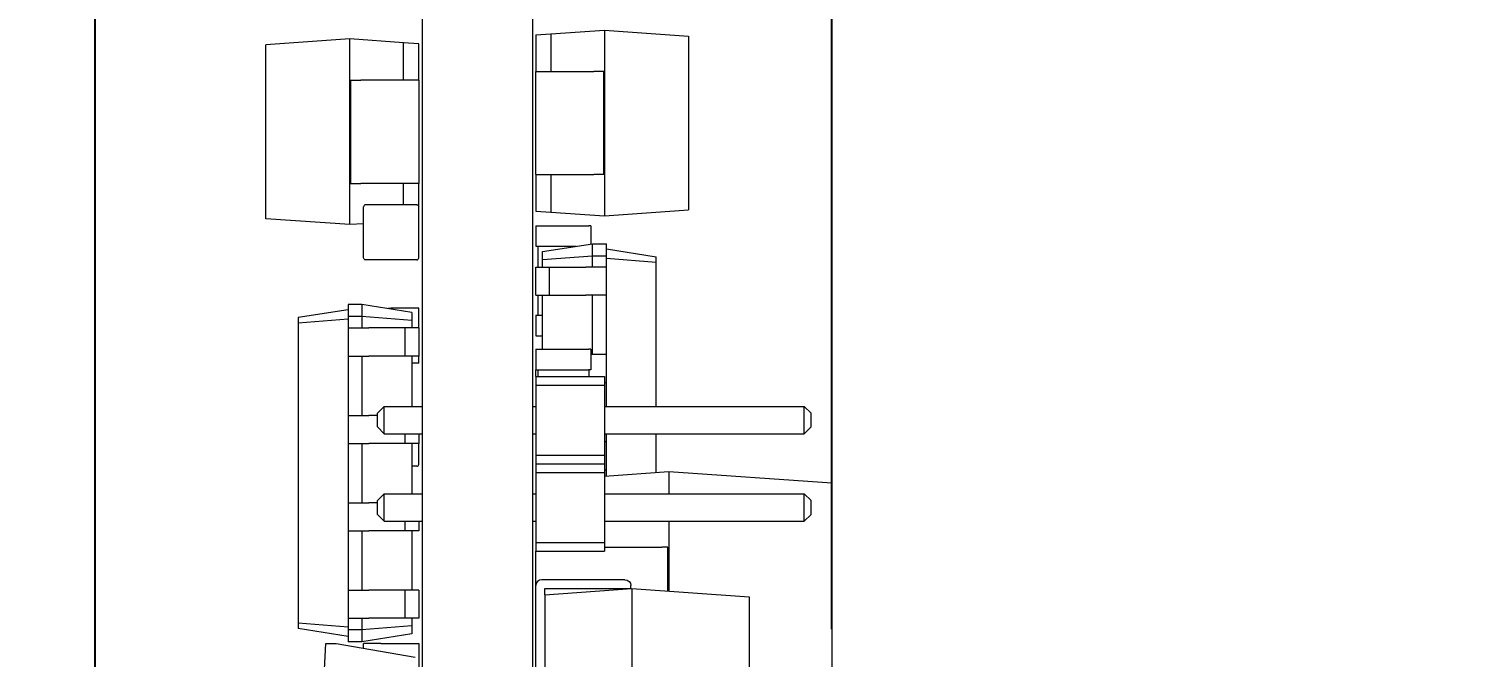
# Model space of a CAD drawing. Header units: millimetres. Extents: x 0 to 420, y 0 to 297.
# Drawn here: x 194.86 to 215.78, y 201.73 to 210.86 of the extents above; entities that cross this region are included whole.
import ezdxf

# ---------------------------------------------------------------- set-up
doc = ezdxf.new("R2010")
doc.units = ezdxf.units.MM
doc.header["$PDSIZE"] = -1
doc.styles.add('СПДС', font='isocpeur.ttf', dxfattribs={"width": 0.9})
doc.dimstyles.new('ISO-25', dxfattribs={"dimtxt": 2.5, "dimasz": 2.5, "dimexe": 1.25, "dimexo": 0.625, "dimtad": 1, "dimtxsty": 'Standard', "dimcen": 2.5, "dimadec": 0, "dimazin": 0, "dimtfac": 1, "dimtmove": 0, "dimatfit": 3, "dimfxl": 1, "dimarcsym": 0})

# ---------------------------------------------------------------- blocks, each defined once
blk = doc.blocks.new('*D33')
at = {"color": 0, "lineweight": -2, "transparency": 16777216}
for p, q in [((202.246, 226.228), (202.246, 266.704)), ((206.521, 202.135), (206.521, 266.704)), ((199.746, 265.704), (197.246, 265.704)), ((202.246, 265.704), (206.521, 265.704)), ((209.021, 265.704), (236.701, 265.704))]:
    blk.add_line(p, q, dxfattribs=at)
at = {"color": 0, "transparency": 16777216}
for points in [[(199.746, 266.121), (199.746, 265.288), (202.246, 265.704)], [(209.021, 266.121), (209.021, 265.288), (206.521, 265.704)]]:
    blk.add_solid(points, dxfattribs=at)
at = {"layer": 'Defpoints', "color": 0, "transparency": 16777216}
for p in [(202.246, 265.704), (202.246, 226.218), (206.521, 202.125)]:
    blk.add_point(p, dxfattribs=at)
at = {"color": 0, "transparency": 16777216, "insert": (226.377, 270.804), "char_height": 3.5, "attachment_point": 5, "style": 'СПДС'}
blk.add_mtext('4,28max', dxfattribs=at)
blk = doc.blocks.new('*D34')
at = {"color": 0, "lineweight": -2, "transparency": 16777216}
for p, q in [((195.821, 201.587), (195.821, 262.811)), ((200.666, 222.799), (200.666, 262.811)), ((193.321, 261.811), (165.293, 261.811)), ((200.666, 261.811), (195.821, 261.811)), ((203.166, 261.811), (205.666, 261.811))]:
    blk.add_line(p, q, dxfattribs=at)
at = {"color": 0, "transparency": 16777216}
for points in [[(193.321, 262.228), (193.321, 261.394), (195.821, 261.811)], [(203.166, 262.228), (203.166, 261.394), (200.666, 261.811)]]:
    blk.add_solid(points, dxfattribs=at)
at = {"layer": 'Defpoints', "color": 0, "transparency": 16777216}
for p in [(200.666, 261.811), (200.666, 222.789), (195.821, 201.577)]:
    blk.add_point(p, dxfattribs=at)
at = {"color": 0, "transparency": 16777216, "insert": (175.774, 266.911), "char_height": 3.5, "attachment_point": 5, "style": 'СПДС'}
blk.add_mtext('4,84max', dxfattribs=at)
blk = doc.blocks.new('A$Cca01fdc4')
at = {"color": 0, "linetype": 'Continuous', "lineweight": 0, "extrusion": (0, 1, 0)}
for p, q in [((86.727, 3.585), (86.893, 5.95)), ((86.893, 5.95), (91.161, 5.95)), ((85.779, 5.55), (85.879, 5.65)), ((86.079, 5.65), (85.879, 5.65)), ((86.179, 5.55), (86.079, 5.65)), ((87.049, 5.55), (87.149, 5.65)), ((87.349, 5.65), (87.149, 5.65)), ((87.449, 5.55), (87.349, 5.65)), ((85.779, 2.65), (85.779, 5.55)), ((86.179, 5.55), (85.779, 5.55)), ((86.179, 2.65), (86.179, 5.55)), ((87.049, 2.65), (87.049, 5.55)), ((87.449, 5.55), (87.049, 5.55)), ((87.449, 2.65), (87.449, 5.55)), ((88.428, 3.045), (88.548, 4.75)), ((88.548, 4.75), (94.848, 4.75)), ((80.311, 2.649), (80.397, 3.87)), ((80.397, 3.87), (82.925, 3.87)), ((83.011, 2.649), (82.925, 3.87)), ((86.793, 2.65), (86.727, 3.585)), ((86.727, 3.585), (87.049, 3.585)), ((87.449, 3.585), (88.466, 3.585)), ((87.827, 3.566), (87.827, 3.479)), ((88.465, 3.566), (87.827, 3.566)), ((83.49, 2.675), (83.605, 3.4)), ((83.685, 3.4), (83.605, 3.4)), ((83.627, 2.675), (83.685, 3.4)), ((85.779, 3.4), (83.685, 3.4)), ((86.74, 3.4), (86.179, 3.4)), ((87.827, 2.65), (87.827, 3.479)), ((88.298, 1.737), (88.298, 2.944)), ((88.428, 3.031), (88.385, 3.031)), ((88.517, 1.78), (88.428, 3.045)), ((88.428, 3.045), (95.468, 3.045)), ((88.428, 1.781), (88.428, 3.031)), ((80.366, 1.87), (80.311, 2.649)), ((80.311, 2.649), (83.011, 2.649)), ((80.911, 2.639), (80.911, 2.492)), ((82.411, 2.639), (80.911, 2.639)), ((82.411, 2.639), (82.411, 2.492)), ((82.956, 1.87), (83.011, 2.649)), ((83.415, 2.475), (83.415, 2.675)), ((83.59, 2.675), (83.415, 2.675)), ((83.755, 2.675), (83.59, 2.675)), ((83.59, 2.475), (83.59, 2.675)), ((83.755, 2.675), (83.755, 2.375)), ((84.165, 2.675), (83.755, 2.675)), ((85.025, 2.675), (84.165, 2.675)), ((84.165, 2.675), (84.165, 2.375)), ((85.025, 2.675), (85.025, 2.45)), ((85.435, 2.675), (85.025, 2.675)), ((85.344, 1.65), (85.344, 2.65)), ((85.344, 2.65), (85.471, 2.65)), ((85.779, 2.675), (85.435, 2.675)), ((85.435, 2.675), (85.435, 2.65)), ((85.471, 1.65), (85.471, 2.65)), ((85.471, 2.65), (86.487, 2.65)), ((86.295, 2.675), (86.179, 2.675)), ((86.295, 2.675), (86.295, 2.65)), ((86.705, 2.675), (86.295, 2.675)), ((86.487, 1.65), (86.487, 2.65)), ((86.487, 2.65), (86.614, 2.65)), ((86.614, 2.65), (86.741, 2.65)), ((86.614, 1.65), (86.614, 2.65)), ((86.791, 2.675), (86.705, 2.675)), ((86.705, 2.675), (86.705, 2.65)), ((86.741, 2.65), (87.757, 2.65)), ((86.741, 1.65), (86.741, 2.65)), ((87.757, 2.65), (87.884, 2.65)), ((87.757, 1.65), (87.757, 2.65)), ((87.884, 1.65), (87.884, 2.65)), ((80.911, 1.797), (80.911, 2.492)), ((82.411, 1.797), (82.411, 2.492)), ((83.153, 2.45), (83.153, 2.42)), ((83.153, 2.45), (83.419, 2.45)), ((83.153, 1.68), (83.153, 2.42)), ((83.53, 1.75), (83.415, 2.475)), ((83.59, 2.475), (83.415, 2.475)), ((83.755, 2.475), (83.59, 2.475)), ((83.647, 1.75), (83.59, 2.475)), ((83.755, 1.95), (83.755, 2.375)), ((85.025, 2.475), (84.165, 2.475)), ((84.165, 1.95), (84.165, 2.375)), ((84.95, 2.45), (84.95, 2.42)), ((84.95, 2.45), (85.25, 2.45)), ((84.95, 1.68), (84.95, 2.42)), ((85.25, 2.45), (85.25, 2.42)), ((85.25, 1.68), (85.25, 2.42)), ((85.25, 2.42), (85.344, 2.42)), ((83.453, 1.68), (83.453, 2.235)), ((83.755, 1.85), (83.755, 1.95)), ((84.165, 1.85), (84.165, 1.95)), ((80.366, 1.87), (80.911, 1.87)), ((80.381, 1.65), (80.366, 1.87)), ((80.911, 1.65), (80.911, 1.797)), ((82.411, 1.87), (82.956, 1.87)), ((82.411, 1.65), (82.411, 1.797)), ((82.941, 1.65), (82.956, 1.87)), ((83.153, 1.65), (83.153, 1.68)), ((83.453, 1.65), (83.453, 1.68)), ((83.453, 1.68), (83.755, 1.68)), ((83.647, 1.75), (83.53, 1.75)), ((83.755, 1.75), (83.647, 1.75)), ((83.755, 1.65), (83.755, 1.85)), ((84.165, 1.85), (83.755, 1.85)), ((84.165, 1.65), (84.165, 1.85)), ((84.95, 1.75), (84.165, 1.75)), ((84.165, 1.68), (84.453, 1.68)), ((84.453, 1.68), (84.453, 1.75)), ((84.453, 1.65), (84.453, 1.68)), ((84.753, 1.68), (84.753, 1.75)), ((84.753, 1.65), (84.753, 1.68)), ((84.95, 1.65), (84.95, 1.68)), ((85.25, 1.65), (85.25, 1.68)), ((85.25, 1.68), (85.344, 1.68)), ((88.517, 1.781), (88.428, 1.781)), ((88.517, 1.78), (95.379, 1.78)), ((71.074, 1.6), (96.678, 1.6)), ((80.381, 1.65), (80.911, 1.65)), ((82.411, 1.65), (80.911, 1.65)), ((82.411, 1.65), (82.941, 1.65)), ((83.153, 1.65), (83.453, 1.65)), ((84.165, 1.65), (83.755, 1.65)), ((84.453, 1.65), (84.753, 1.65)), ((84.95, 1.65), (85.25, 1.65)), ((85.344, 1.65), (85.25, 1.65)), ((85.344, 1.65), (85.471, 1.65)), ((85.471, 1.65), (86.487, 1.65)), ((85.779, 1.6), (85.779, 1.65)), ((86.179, 1.6), (86.179, 1.65)), ((86.487, 1.65), (86.614, 1.65)), ((86.614, 1.65), (86.741, 1.65)), ((86.741, 1.65), (87.757, 1.65)), ((87.049, 1.6), (87.049, 1.65)), ((87.449, 1.6), (87.449, 1.65)), ((87.757, 1.65), (87.884, 1.65)), ((88.385, 1.65), (87.884, 1.65)), ((89.728, 1.65), (88.385, 1.65)), ((71.074, 0), (96.678, 0)), ((85.779, -0.55), (85.779, 0)), ((86.179, -0.55), (86.179, 0)), ((87.049, -0.55), (87.049, 0)), ((87.449, -0.55), (87.449, 0)), ((80.508, -0.05), (80.493, -0.27)), ((81.038, -0.05), (80.508, -0.05)), ((81.038, -0.05), (81.038, -0.197)), ((81.038, -0.05), (82.538, -0.05)), ((81.038, -0.197), (81.038, -0.892)), ((82.88, -0.05), (82.538, -0.05)), ((82.538, -0.05), (82.538, -0.197)), ((82.538, -0.197), (82.538, -0.892)), ((82.85, -0.08), (82.85, -0.82)), ((83.62, -0.05), (82.88, -0.05)), ((83.65, -0.08), (83.65, -0.82)), ((84.415, -0.15), (84.3, -0.875)), ((84.35, -0.05), (84.35, -0.095)), ((84.64, -0.05), (84.35, -0.05)), ((84.35, -0.095), (84.35, -0.455)), ((84.415, -0.15), (84.532, -0.15)), ((84.532, -0.15), (84.475, -0.875)), ((84.532, -0.15), (84.64, -0.15)), ((84.64, -0.05), (84.64, -0.25)), ((84.64, -0.05), (85.05, -0.05)), ((85.15, -0.05), (85.05, -0.05)), ((85.05, -0.05), (85.05, -0.25)), ((85.05, -0.15), (85.779, -0.15)), ((85.15, -0.05), (85.15, -0.095)), ((85.15, -0.095), (85.15, -0.15)), ((86.179, -0.05), (86.32, -0.05)), ((86.62, -0.05), (86.32, -0.05)), ((86.32, -0.05), (86.32, -0.25)), ((86.32, -0.15), (87.049, -0.15)), ((86.65, -0.08), (86.65, -0.15)), ((87.449, -0.05), (87.59, -0.05)), ((87.59, -0.05), (87.59, -0.25)), ((87.59, -0.15), (88.45, -0.15)), ((88.45, -0.05), (88.45, -0.25)), ((88.45, -0.05), (88.86, -0.05)), ((88.86, -0.05), (88.86, -0.25)), ((88.86, -0.15), (88.968, -0.15)), ((88.968, -0.15), (89.085, -0.15)), ((88.968, -0.15), (89.025, -0.875)), ((89.085, -0.15), (89.2, -0.875)), ((89.225, -0.6), (89.225, -0.05)), ((89.225, -0.05), (90.025, -0.05)), ((89.225, -1.25), (89.425, -0.1)), ((80.493, -0.27), (80.438, -1.049)), ((81.038, -0.27), (80.493, -0.27)), ((82.85, -0.27), (82.538, -0.27)), ((84.64, -0.25), (84.64, -0.35)), ((84.64, -0.25), (85.05, -0.25)), ((84.64, -0.35), (84.64, -0.775)), ((85.05, -0.25), (85.05, -0.35)), ((85.05, -0.35), (85.05, -0.775)), ((86.179, -0.25), (86.32, -0.25)), ((86.32, -0.25), (86.32, -0.35)), ((86.32, -0.35), (86.32, -0.775)), ((87.449, -0.25), (87.59, -0.25)), ((87.59, -0.25), (87.59, -0.35)), ((87.59, -0.35), (87.59, -0.775)), ((88.45, -0.25), (88.45, -0.35)), ((88.45, -0.25), (88.86, -0.25)), ((88.45, -0.35), (88.45, -0.775)), ((88.86, -0.25), (88.86, -0.35)), ((88.86, -0.35), (88.86, -0.775)), ((84.35, -0.5), (84.35, -0.455)), ((84.359, -0.5), (84.35, -0.5)), ((86.179, -0.55), (85.779, -0.55)), ((85.779, -0.55), (85.879, -0.65)), ((86.179, -0.55), (86.079, -0.65)), ((87.449, -0.55), (87.049, -0.55)), ((87.049, -0.55), (87.149, -0.65)), ((87.449, -0.55), (87.349, -0.65)), ((89.225, -0.6), (89.225, -0.85)), ((84.64, -1.075), (84.64, -0.775)), ((85.05, -1.075), (85.05, -0.775)), ((86.079, -0.65), (85.879, -0.65)), ((85.91, -0.65), (85.91, -0.775)), ((85.91, -1.075), (85.91, -0.775)), ((86.32, -1.075), (86.32, -0.775)), ((87.349, -0.65), (87.149, -0.65)), ((87.18, -0.65), (87.18, -0.775)), ((87.18, -1.075), (87.18, -0.775)), ((87.59, -1.075), (87.59, -0.775)), ((88.45, -1.075), (88.45, -0.775)), ((88.86, -1.075), (88.86, -0.775)), ((81.038, -1.039), (81.038, -0.892)), ((81.038, -1.039), (82.538, -1.039)), ((82.538, -1.039), (82.538, -0.892)), ((83.62, -0.85), (82.88, -0.85)), ((83.124, -0.85), (83.138, -1.049)), ((84.3, -0.875), (84.475, -0.875)), ((84.3, -0.875), (84.3, -1.075)), ((84.475, -0.875), (84.64, -0.875)), ((84.475, -0.875), (84.475, -1.075)), ((85.05, -0.875), (85.91, -0.875)), ((86.32, -0.875), (87.18, -0.875)), ((87.59, -0.875), (88.45, -0.875)), ((88.86, -0.875), (89.025, -0.875)), ((89.025, -0.875), (89.2, -0.875)), ((89.025, -0.875), (89.025, -1.075)), ((89.2, -0.875), (89.2, -1.075)), ((89.295, -0.85), (89.225, -0.85)), ((83.138, -1.049), (80.438, -1.049)), ((80.438, -1.049), (80.524, -2.27)), ((83.138, -1.049), (83.052, -2.27)), ((84.3, -1.075), (84.475, -1.075)), ((84.375, -1.075), (84.49, -1.8)), ((84.475, -1.075), (84.64, -1.075)), ((84.513, -1.075), (84.57, -1.8)), ((84.64, -1.075), (85.05, -1.075)), ((85.05, -1.075), (85.91, -1.075)), ((85.91, -1.075), (86.32, -1.075)), ((86.32, -1.075), (87.18, -1.075)), ((87.18, -1.075), (87.59, -1.075)), ((87.59, -1.075), (88.45, -1.075)), ((88.45, -1.075), (88.86, -1.075)), ((88.86, -1.075), (89.025, -1.075)), ((88.987, -1.075), (88.93, -1.8)), ((89.125, -1.075), (89.01, -1.8)), ((89.025, -1.075), (89.2, -1.075)), ((89.225, -1.4), (89.225, -1.25)), ((90.085, -1.443), (89.225, -1.4)), ((84.49, -1.8), (84.57, -1.8)), ((84.57, -1.8), (88.93, -1.8)), ((88.93, -1.8), (89.01, -1.8)), ((83.052, -2.27), (80.524, -2.27))]:
    blk.add_line(p, q, dxfattribs=at)
at = {"color": 0, "linetype": 'Continuous', "lineweight": 0, "extrusion": (0, 0, -1)}
for centre, radius, start, end in [((-88.385, 2.944), 0.0867, 0, 90), ((-82.88, -0.08), 0.03, 0, 90), ((-83.62, -0.82), 0.03, 180, 270)]:
    blk.add_arc(centre, radius, start, end, dxfattribs=at)
at = {"color": 0, "linetype": 'Continuous', "lineweight": 0}
for centre, radius, start, end in [((88.385, 1.737), 0.0867, 180, 270), ((83.62, -0.08), 0.03, 0, 90), ((86.62, -0.08), 0.03, 0, 90), ((82.88, -0.82), 0.03, 180, 270)]:
    blk.add_arc(centre, radius, start, end, dxfattribs=at)

msp = doc.modelspace()

# ---------------------------------------------------------------- block references
at = {"rotation": 270}
msp.add_blockref('A$Cca01fdc4', (200.571, 291.152), dxfattribs=at)

# ---------------------------------------------------------------- dimensions: what is measured, and where the dimension line sits
for base, p1, p2, picture, middle in [((202.2455, 265.7043), (206.5212, 202.1247), (202.2455, 226.2181), '*D33', (226.3772, 265.7043)), ((200.6655, 261.8111), (195.8212, 201.5767), (200.6655, 222.7891), '*D34', (175.7738, 261.8111))]:
    dim = msp.add_linear_dim(base=base, p1=p1, p2=p2, text='<>max', dimstyle='ISO-25', override={"dimtxt": 3.5, "dimexe": 1, "dimexo": 0.01, "dimgap": 3, "dimtih": 1, "dimtoh": 1, "dimzin": 0, "dimtxsty": 'СПДС', "dimadec": 2, "dimtdec": 3, "dimtzin": 0})
    dim.commit()
    dim.dimension.update_dxf_attribs({"geometry": picture, "text_midpoint": middle, "dimtype": 160})

doc.saveas('drawing.dxf')
